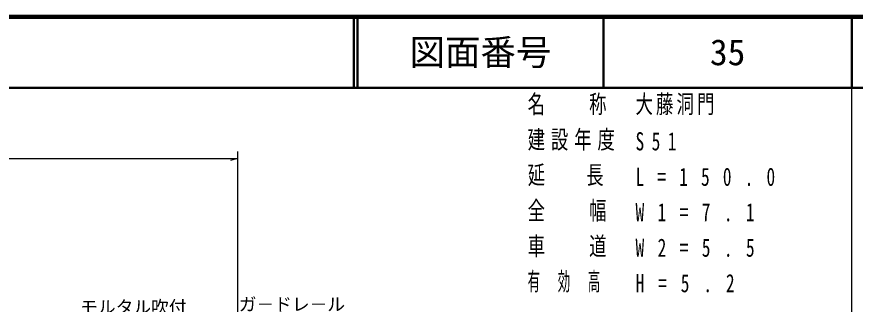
# Model space of a CAD drawing. Units: millimetres, scale not verified. Extents: x 40000 to 680000, y 20000 to 380000.
# Drawn here: x 461190 to 579500, y 339474 to 380000 of the extents above; entities that cross this region are included whole.
import ezdxf
from ezdxf.enums import TextEntityAlignment as Align

# ---------------------------------------------------------------- set-up
doc = ezdxf.new("R2010")
doc.units = ezdxf.units.MM
doc.header["$LTSCALE"] = 1000
for name, color, linetype, lineweight in [('M-BGD', 7, 'Continuous', 25), ('M-TTL', 2, 'Continuous', 140), ('M-TTL-BAND', 7, 'Continuous', 25), ('M-TTL-LINE', 7, 'Continuous', 50)]:
    doc.layers.add(name, color=color, linetype=linetype, lineweight=lineweight)
doc.layers.add('M-TTL-TXT', color=7, linetype='Continuous')
doc.styles.add('ＭＳ ゴシック', font='')
doc.styles.get('ＭＳ ゴシック').set_extended_font_data('MS Gothic')

msp = doc.modelspace()

# ---------------------------------------------------------------- linework, layer by layer
at = {"layer": 'M-BGD'}
for p, q in [((492347, 361010), (492347, 304046)), ((294050, 360010), (492347, 360010)), ((492347, 360010), (491347, 359730))]:
    msp.add_line(p, q, dxfattribs=at)
at = {"layer": 'M-TTL'}
msp.add_line((680000, 380000), (40000, 380000), dxfattribs=at)
at = {"layer": 'M-TTL-BAND'}
msp.add_line((579000, 20000), (579000, 370000), dxfattribs=at)
at = {"layer": 'M-TTL-LINE'}
for p, q in [((508747, 380000), (508747, 370000)), ((509247, 380000), (509247, 370000)), ((543997, 380000), (543997, 370000)), ((579000, 380000), (579000, 370000)), ((40000, 370000), (680000, 370000))]:
    msp.add_line(p, q, dxfattribs=at)

# ---------------------------------------------------------------- texts
at = {"layer": 'M-BGD', "style": 'ＭＳ ゴシック'}
for s, p in [('モルタル吹付', (470147, 337599)), ('ガ－ドレ－ル', (492514, 337997))]:
    msp.add_text(s, height=1833, dxfattribs=at).set_placement(p, align=Align.BOTTOM_LEFT)
at = {"layer": 'M-BGD', "char_height": 2566, "attachment_point": 7, "style": 'ＭＳ ゴシック'}
for s, insert in [('\\T1.18;\\W0.7;名\u3000\u3000称', (533279, 366121)), ('\\T1.18;\\W0.7;大藤洞門', (548501, 366121)), ('\\T1.34;\\W0.7;建設年度\\~', (533279, 361121)), ('\\T1.86;\\W0.7;S51', (548501, 361121)), ('\\T1.69;\\W0.7;延\\~\\~長', (533279, 356121)), ('\\T2.52;\\W0.7;L=150.0', (548501, 356121)), ('\\T1.18;\\W0.7;全\u3000\u3000幅', (533279, 351121)), ('\\T2.55;\\W0.7;W1=7.1', (548501, 351121)), ('\\T1.18;\\W0.7;車\u3000\u3000道', (533279, 346086)), ('\\T2.55;\\W0.7;W2=5.5', (548501, 346121)), ('\\T1.62;\\W0.5;有\\~効\\~高', (533279, 341121)), ('\\T2.61;\\W0.7;H=5.2', (548501, 341121))]:
    msp.add_mtext(s, dxfattribs=dict(at, insert=insert))
at = {"layer": 'M-TTL-TXT', "style": 'ＭＳ ゴシック'}
for s, p in [('図面番号', (526622, 375000)), ('35', (561497, 375000))]:
    msp.add_text(s, height=3666, dxfattribs=at).set_placement(p, align=Align.MIDDLE_CENTER)

doc.saveas('drawing.dxf')
